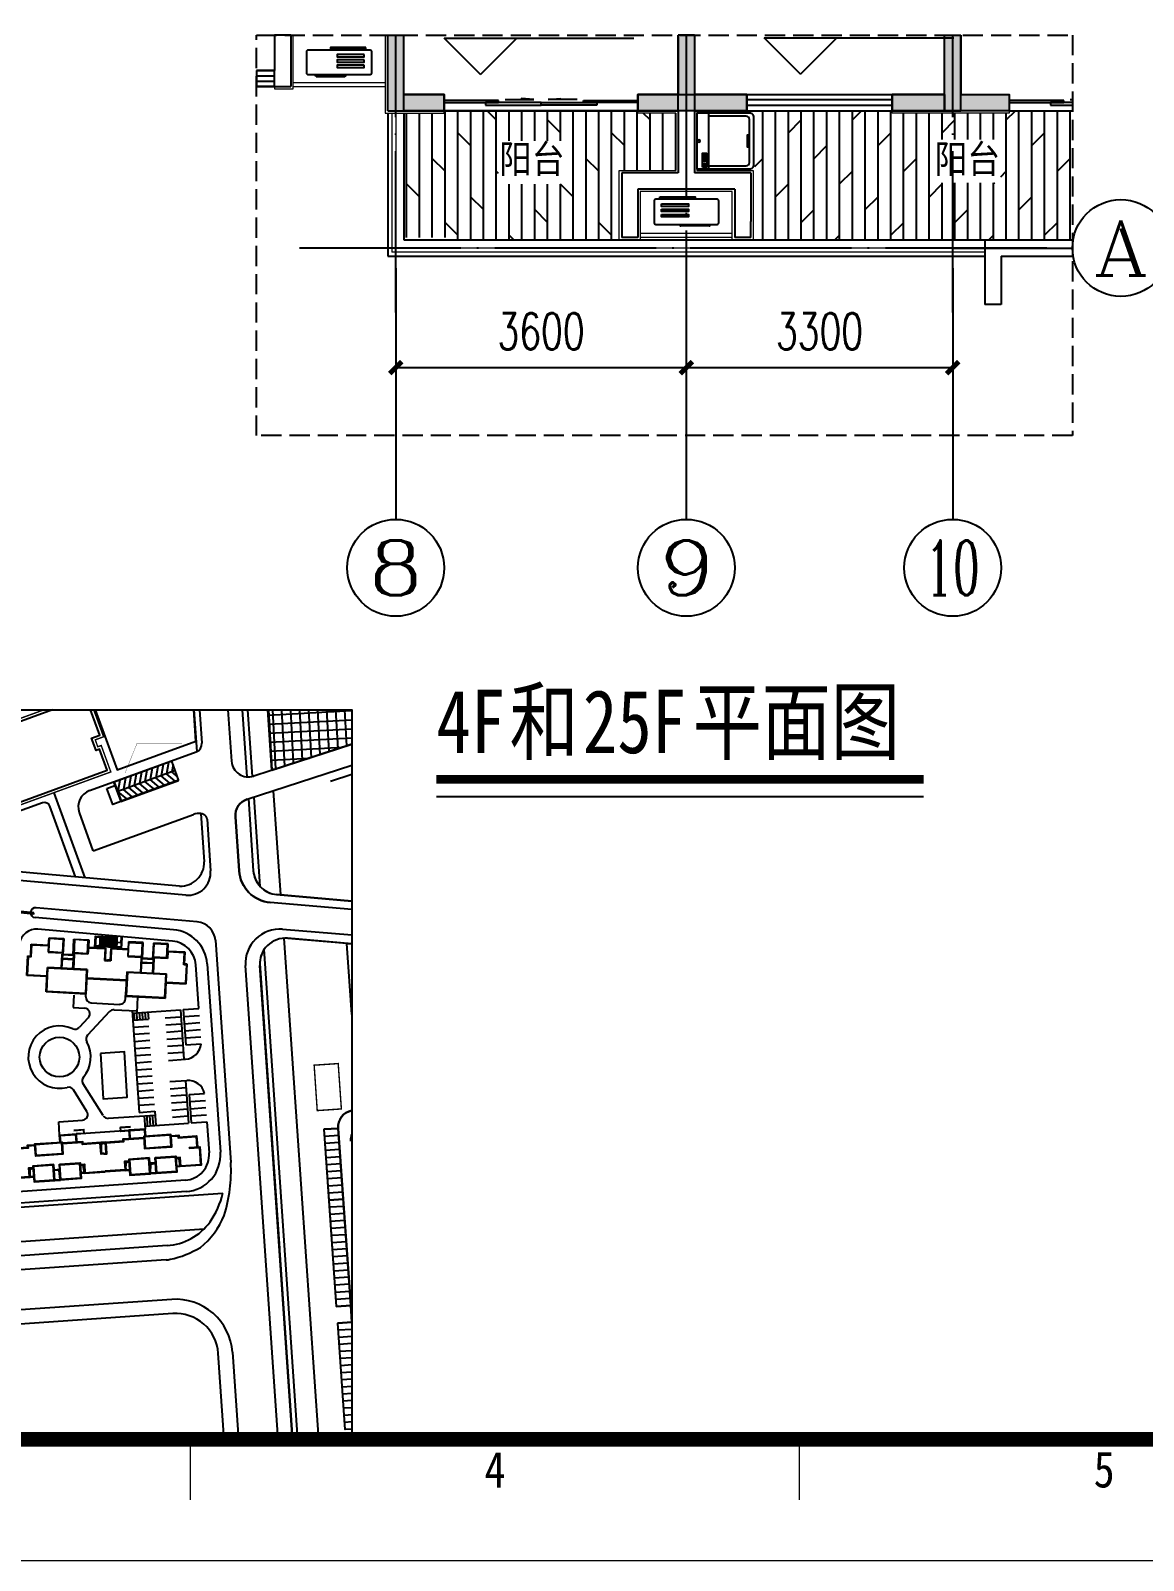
# Model space of a CAD drawing. Extents: x 802298 to 1915382, y -2285475 to -1340051.
# Drawn here: x 1348010 to 1361797, y -2285475 to -2266532 of the extents above; entities that cross this region are included whole.
import ezdxf
from ezdxf.enums import TextEntityAlignment as Align

# ---------------------------------------------------------------- set-up
doc = ezdxf.new("R2010")
doc.units = 0
doc.header["$LTSCALE"] = 1000
doc.header["$MEASUREMENT"] = 0
for name, pattern in [('DASH', [0.35, 0.25, -0.1]), ('DASHDOT2', [0.5, 0.25, -0.125, 0, -0.125]), ('DOTE', [2.42, 2, -0.2, 0.02, -0.2])]:
    doc.linetypes.add(name, pattern=pattern)
doc.layers.get('0').update_dxf_attribs({"linetype": 'CONTINUOUS'})
doc.layers.get('Defpoints').update_dxf_attribs({"linetype": 'CONTINUOUS'})
for name, color, linetype in [('8', 8, 'CONTINUOUS'), ('AXIS', 3, 'CONTINUOUS'), ('AXIS_TEXT', 7, 'CONTINUOUS'), ('DIM_SYMB', 3, 'CONTINUOUS'), ('DOTE', 1, 'CONTINUOUS'), ('LM-粗', 255, 'CONTINUOUS'), ('PUB_HATCH', 8, 'CONTINUOUS'), ('PUB_TEXT', 7, 'CONTINUOUS'), ('STAIR', 2, 'CONTINUOUS'), ('WALL', 9, 'CONTINUOUS'), ('WINDOW', 4, 'CONTINUOUS'), ('厨卫', 154, 'CONTINUOUS'), ('家具', 33, 'CONTINUOUS'), ('平面填充', 252, 'CONTINUOUS'), ('建筑', 7, 'CONTINUOUS'), ('看线', 5, 'CONTINUOUS')]:
    doc.layers.add(name, color=color, linetype=linetype)
for name, color, linetype, lineweight in [('保温', 150, 'CONTINUOUS', 9), ('图框', 7, 'CONTINUOUS', 5), ('栏杆百叶', 36, 'CONTINUOUS', 9)]:
    doc.layers.add(name, color=color, linetype=linetype, lineweight=lineweight)
doc.styles.add('_TCH_AXIS', font='COMPLEX', dxfattribs={"bigfont": 'GBCBIG'})
doc.styles.add('COMPLEX', font='COMPLEX')
doc.styles.add('DIM_FONT', font='SIMPLEX', dxfattribs={"width": 0.7, "bigfont": 'GBCBIG'})
doc.styles.add('TKZ1', font='SIMHEI.TTF', dxfattribs={"width": 0.7})
doc.styles.add('黑体', font='SIMHEI.TTF', dxfattribs={"width": 0.8})
doc.dimstyles.new('DIMN150', dxfattribs={"dimscale": 1.5, "dimtxt": 300, "dimasz": 100, "dimexe": 250, "dimexo": 300, "dimgap": 150, "dimtad": 1, "dimdec": 0, "dimzin": 0, "dimdsep": 46, "dimtxsty": 'DIM_FONT', "dimblk": 'ARCHTICK', "dimcen": 0.09, "dimclrt": 7, "dimazin": 2, "dimtfac": 1, "dimtdec": 0, "dimtix": 1, "dimtmove": 2, "dimatfit": 3, "dimfxl": 0, "dimtolj": 1, "dimtzin": 0, "dimarcsym": 0})

# ---------------------------------------------------------------- blocks, each defined once
blk = doc.blocks.new('A$C4EB5717C')
at = {"layer": '家具', "color": 8}
for p, q in [((520, 110), (520, 120)), ((883, 100), (530, 100)), ((893, 120), (893, 110))]:
    blk.add_line(p, q, dxfattribs=at)
at = {"layer": '家具'}
blk.add_lwpolyline([(220, 120), (980, 120, 0.414214), (1000, 140), (1000, 410, 0.414214), (980, 430), (220, 430, 0.414214), (200, 410), (200, 140, 0.414214)], format="xyb", close=True, dxfattribs=at)
at = {"layer": '家具', "color": 8}
for points in [[(269, 459), (709, 459), (709, 444), (269, 444)], [(290, 372), (626, 372), (626, 343), (290, 343)], [(290, 306), (626, 306), (626, 277), (290, 277)], [(290, 240), (626, 240), (626, 211), (290, 211)]]:
    blk.add_lwpolyline(points, close=True, dxfattribs=at)
for centre, start, end in [((530, 110), 180, 270), ((883, 110), 270, 0)]:
    blk.add_arc(centre, 10, start, end, dxfattribs=at)
blk = doc.blocks.new('图框')
at = {"layer": '图框'}
for p, q in [((-99613, 749), (-99613, 1498)), ((-92065, 749), (-92065, 1498)), ((-126000, 0), (0, 0))]:
    blk.add_line(p, q, dxfattribs=at)
at = {"layer": '图框', "const_width": 180}
blk.add_lwpolyline([(-1498, 87496), (-122254, 87496), (-122254, 1498), (-1498, 1498)], close=True, dxfattribs=at)
at = {"layer": '图框', "style": 'TKZ1', "width": 0.85}
for s, p in [('4', (-95839, 1124)), ('5', (-88292, 1124))]:
    blk.add_text(s, height=449, dxfattribs=at).set_placement(p, align=Align.MIDDLE)
blk = doc.blocks.new('dsvbbrt')
at = {"layer": 'WALL'}
for points in [[(177602, 365922), (177429, 368416), (183216, 368815), (183415, 365922)], [(177801, 365936), (177643, 368230), (183030, 368602), (183216, 365909)], [(207730, 368002), (207558, 370496), (201771, 370096), (201971, 367203)], [(207530, 367988), (207372, 370283), (201985, 369911), (202171, 367217)]]:
    blk.add_lwpolyline(points, dxfattribs=at)
at = {"layer": '建筑'}
for p, q in [((191973, 365811), (193510, 365918)), ((193510, 365918), (191973, 365811)), ((191987, 365612), (193523, 365718)), ((193523, 365718), (191987, 365612)), ((186161, 355186), (184864, 355096)), ((200727, 356191), (202024, 356281)), ((200741, 355992), (202037, 356082)), ((219851, 357512), (218614, 357426)), ((219865, 357312), (218628, 357227)), ((167037, 353866), (168274, 353951)), ((167051, 353666), (168288, 353752)), ((186174, 354986), (184878, 354897))]:
    blk.add_line(p, q, dxfattribs=at)
for points in [[(168750, 364910), (168723, 365309), (178300, 365970), (178596, 361680), (178596, 361680), (178596, 361680), (169019, 361019)], [(216636, 368216), (216609, 368615), (207031, 367954), (207328, 363664), (207328, 363664), (207328, 363664), (216905, 364325)], [(216437, 368202), (216423, 368402), (207245, 367768), (207513, 363877), (216692, 364511)], [(168950, 364924), (168936, 365123), (178114, 365757), (178383, 361866), (169205, 361232)]]:
    blk.add_lwpolyline(points, close=True, dxfattribs=at)
for points in [[(193010, 361974), (192212, 361919), (191943, 365809), (185658, 365375), (185610, 366074), (178327, 365571)], [(193010, 361974), (193808, 362029), (193540, 365920), (199825, 366353), (199776, 367052), (207059, 367555)], [(193024, 361774), (194021, 361843), (193753, 365734), (200038, 366168), (199990, 366866), (207073, 367355)], [(216636, 368216), (219330, 368402), (219378, 367703), (225663, 368137), (225932, 364247)], [(216650, 368016), (219144, 368188), (219192, 367490), (225477, 367924), (225732, 364233)], [(168750, 364910), (166057, 364724), (166105, 364026), (159820, 363592), (160088, 359701)], [(168764, 364710), (166270, 364538), (166318, 363840), (160033, 363406), (160288, 359715)], [(193024, 361774), (192026, 361705), (191758, 365596), (185473, 365162), (185424, 365861), (178341, 365372)], [(192212, 361919), (192210, 365316), (193523, 365718)], [(211053, 360513), (218336, 361016), (218336, 361016), (218722, 355429), (211439, 354926), (211053, 360513), (211053, 360513)], [(218150, 360802), (218150, 360802), (218509, 355615), (211625, 355140), (211267, 360327), (218150, 360802)], [(223052, 363847), (226644, 364095), (227064, 358010), (220081, 357528), (219874, 360521), (218377, 360417)], [(223039, 364047), (226830, 364309), (227277, 357824), (219895, 357314), (219688, 360307), (218391, 360218)], [(223039, 364047), (223052, 363847)], [(162982, 359901), (159191, 359639), (159638, 353154), (167021, 353664), (166814, 356657), (168111, 356746)], [(162982, 359901), (162995, 359701), (159404, 359453), (159824, 353368), (166807, 353850), (166601, 356843), (168097, 356946)], [(162982, 359901), (162995, 359701)], [(167037, 353866), (167082, 356480), (168083, 356714)], [(175339, 358047), (168056, 357545), (168056, 357545), (168442, 351958), (175724, 352461), (175339, 358047), (175339, 358047)], [(168269, 357359), (168269, 357359), (168627, 352171), (175511, 352646), (175153, 357834), (168269, 357359)], [(175462, 356252), (177458, 356389)], [(175476, 356052), (177471, 356190)], [(177676, 352796), (177227, 355910), (175508, 356024)], [(177334, 358185), (184616, 358688), (184616, 358688), (185002, 353101), (177719, 352598), (177334, 358185), (177334, 358185)], [(184431, 358475), (184431, 358475), (184789, 353287), (177905, 352812), (177547, 357999), (184431, 358475)], [(184658, 358089), (186154, 358193), (186361, 355200), (193444, 355689)], [(184672, 357890), (185968, 357979), (186175, 354986), (193458, 355489)], [(186131, 355184), (185728, 357767), (184704, 357862)], [(201817, 359274), (200320, 359171), (200527, 356178), (193444, 355689)], [(201831, 359074), (200534, 358985), (200740, 355992), (193458, 355489)], [(200757, 356194), (200801, 358808), (201803, 359042)], [(209058, 360375), (201776, 359872), (201776, 359872), (202161, 354286), (209444, 354789), (209058, 360375), (209058, 360375)], [(201989, 359687), (201989, 359687), (202347, 354499), (209231, 354974), (208872, 360162), (201989, 359687)], [(211177, 358717), (209182, 358580)], [(211191, 358518), (209196, 358380)], [(209460, 354990), (209477, 358136), (211163, 358486)], [(219851, 357512), (219447, 360095), (218423, 360190)], [(175740, 352662), (177676, 352796)], [(175754, 352463), (177690, 352596)], [(211395, 355124), (209460, 354990)], [(211409, 354924), (209474, 354791)]]:
    blk.add_lwpolyline(points, dxfattribs=at)
blk = doc.blocks.new('sdftr')
blk.add_line((293621, 750418), (293578, 749602))
at = {"layer": 'STAIR', "color": 8}
for p, q in [((300975, 747429), (301174, 751224)), ((309994, 747557), (301006, 748028)), ((302504, 747950), (302583, 749448)), ((302528, 748399), (308519, 748085)), ((302559, 748998), (308551, 748684)), ((302583, 749448), (302672, 751145)), ((302617, 750097), (308608, 749783)), ((302648, 750696), (308640, 750382)), ((302877, 748381), (302909, 748980)), ((302997, 750677), (302966, 750078)), ((303227, 748362), (303258, 748961)), ((303347, 750659), (303316, 750060)), ((303576, 748344), (303608, 748943)), ((303697, 750641), (303665, 750042)), ((303926, 748326), (303957, 748925)), ((304046, 750623), (304015, 750023)), ((304275, 748307), (304307, 748907)), ((304396, 750604), (304364, 750005)), ((304625, 748289), (304656, 748888)), ((304745, 750586), (304714, 749987)), ((304974, 748271), (305006, 748870)), ((305095, 750568), (305063, 749968)), ((305324, 748252), (305355, 748852)), ((305444, 750549), (305413, 749950)), ((305673, 748234), (305705, 748833)), ((305794, 750531), (305762, 749932)), ((306023, 748216), (306054, 748815)), ((306143, 750513), (306112, 749913)), ((306372, 748197), (306404, 748797)), ((306493, 750494), (306461, 749895)), ((306722, 748179), (306753, 748778)), ((306842, 750476), (306811, 749877)), ((307071, 748161), (307103, 748760)), ((307192, 750458), (307160, 749858)), ((307421, 748142), (307452, 748742)), ((307541, 750439), (307510, 749840)), ((307770, 748124), (307802, 748723)), ((307891, 750421), (307859, 749822)), ((308120, 748106), (308151, 748705)), ((308240, 750403), (308209, 749804)), ((308496, 747636), (308574, 749133)), ((308585, 749333), (308663, 750831)), ((308663, 750831), (308674, 751031)), ((310083, 749255), (310172, 750952)), ((310162, 746947), (310371, 750942)), ((310172, 750952), (310371, 750942)), ((309983, 747357), (300996, 747828))]:
    blk.add_line(p, q, dxfattribs=at)
for points in [[(300775, 747439), (300984, 751434), (308674, 751031)], [(301174, 751224), (308663, 750831)], [(310072, 749055), (302583, 749448)], [(302593, 749647), (310083, 749255)], [(310072, 749055), (309962, 746958)]]:
    blk.add_lwpolyline(points, dxfattribs=at)
at = {"layer": '建筑'}
for p, q in [((278186, 744417), (278406, 748612)), ((278375, 744207), (278595, 748401)), ((278406, 748612), (284497, 748292)), ((278595, 748401), (284487, 748093)), ((284497, 748292), (284366, 745796)), ((284497, 748292), (284633, 750889)), ((284577, 745985), (284823, 750679)), ((284633, 750889), (289826, 750617)), ((284823, 750679), (289616, 750427)), ((289616, 750427), (289370, 745734)), ((289826, 750617), (289528, 744925)), ((293123, 744736), (293421, 750428)), ((293611, 750218), (293333, 744925)), ((293421, 750428), (298614, 750156)), ((298404, 749967), (293611, 750218)), ((298158, 745273), (298404, 749967)), ((298614, 750156), (298478, 747560)), ((312595, 749423), (312459, 746827)), ((312538, 744520), (312784, 749213)), ((317788, 749151), (312595, 749423)), ((312784, 749213), (317578, 748962)), ((317300, 743669), (317578, 748962)), ((317490, 743459), (317788, 749151)), ((321383, 748963), (321085, 743271)), ((321572, 748753), (321326, 744059)), ((326576, 748691), (321383, 748963)), ((326366, 748501), (321572, 748753)), ((326120, 743808), (326366, 748501)), ((326440, 746094), (326576, 748691)), ((276826, 737579), (277187, 744470)), ((277036, 737768), (277376, 744260)), ((277187, 744470), (278186, 744417)), ((277376, 744260), (278375, 744207)), ((284366, 745796), (289360, 745534)), ((284577, 745985), (284577, 745985)), ((284577, 745985), (289370, 745734)), ((289139, 745145), (288877, 740152)), ((289328, 744935), (289077, 740142)), ((289139, 745145), (289339, 745135)), ((289250, 743437), (293244, 743228)), ((289260, 743637), (293255, 743427)), ((289328, 744935), (293323, 744726)), ((289360, 745534), (289339, 745135)), ((289538, 745124), (293133, 744936)), ((293072, 739932), (293323, 744726)), ((293533, 744915), (293271, 739922)), ((293333, 744925), (293533, 744915)), ((298347, 745063), (293354, 745325)), ((298158, 745273), (293365, 745525)), ((298478, 747560), (298347, 745063)), ((298468, 747360), (304360, 747051)), ((298478, 747560), (304570, 747240)), ((304360, 747051), (304140, 742857)), ((304140, 742857), (305238, 742799)), ((304570, 747240), (304350, 743046)), ((304350, 743046), (305249, 742999)), ((306337, 742742), (305238, 742799)), ((306147, 742952), (305249, 742999)), ((306367, 747146), (306147, 742952)), ((306557, 746936), (306337, 742742)), ((312459, 746827), (306367, 747146)), ((312448, 746627), (306557, 746936)), ((312459, 746827), (312328, 744330)), ((312328, 744330), (317321, 744069)), ((312538, 744520), (317332, 744268)), ((317101, 743680), (316839, 738687)), ((317039, 738676), (317290, 743470)), ((317300, 743669), (317101, 743680)), ((321284, 743260), (317290, 743470)), ((321095, 743470), (317500, 743659)), ((321284, 743260), (321033, 738467)), ((321495, 743450), (321233, 738456)), ((321316, 743859), (321295, 743460)), ((321495, 743450), (321295, 743460)), ((326309, 743598), (321316, 743859)), ((326120, 743808), (321326, 744059)), ((326120, 743808), (326120, 743808)), ((326440, 746094), (326309, 743598)), ((332321, 745586), (326429, 745895)), ((332531, 745775), (326440, 746094)), ((332101, 741392), (332321, 745586)), ((332312, 741581), (332531, 745775)), ((283916, 737208), (276826, 737579)), ((283927, 737407), (277036, 737768)), ((283634, 731815), (284084, 740403)), ((283844, 732004), (284273, 740193)), ((298065, 739671), (284084, 740403)), ((297854, 739481), (284273, 740193)), ((297854, 739481), (297425, 731293)), ((298065, 739671), (297615, 731082)), ((312045, 738938), (311595, 730350)), ((312235, 738728), (311806, 730539)), ((312045, 738938), (326026, 738205)), ((312235, 738728), (325816, 738016)), ((321206, 741762), (317211, 741972)), ((321216, 741962), (317222, 742171)), ((325387, 729827), (325816, 738016)), ((325576, 729617), (326026, 738205)), ((333100, 741339), (332101, 741392)), ((333310, 741528), (332312, 741581)), ((332760, 734848), (333100, 741339)), ((332949, 734638), (333310, 741528)), ((297425, 731293), (283844, 732004)), ((311878, 735742), (297897, 736475)), ((311888, 735942), (297908, 736675)), ((325859, 735010), (332949, 734638)), ((325869, 735209), (332760, 734848)), ((297615, 731082), (283634, 731815)), ((311595, 730350), (325576, 729617)), ((311806, 730539), (325387, 729827))]:
    blk.add_line(p, q, dxfattribs=at)
blk = doc.blocks.new('dsfrevfe')
at = {"layer": 'PUB_HATCH'}
h = blk.add_hatch(dxfattribs=at)
h.set_pattern_fill('ANSI37', color=256, scale=70.4, angle=48, style=0)
h.set_pattern_definition([(93, (-17523863.62, -17472603.84), (-111.6068368, -5.84906647), []), (183, (-17523863.62, -17472603.84), (5.84906647, -111.6068368), [])])
h.paths.add_polyline_path([(-23400, 388770), (-24441, 388770), (-24388, 388020), (-23400, 388341)])
for p, q in [((-25356, 388770), (-25320, 388251)), ((-25286, 388770), (-25257, 388356)), ((-24933, 388770), (-24889, 388133)), ((-24756, 388770), (-24699, 387937)), ((-24689, 388770), (-24631, 387942)), ((-24388, 388020), (-24441, 388770)), ((-23400, 388341), (-24613, 387947)), ((-26350, 387876), (-25632, 388138)), ((-25632, 388138), (-25326, 388249)), ((-25629, 388131), (-25632, 388138)), ((-25629, 388131), (-26341, 387872)), ((-26138, 387946), (-26162, 387806)), ((-26071, 387971), (-26095, 387831)), ((-26004, 387995), (-26029, 387855)), ((-25937, 388019), (-25962, 387879)), ((-25870, 388044), (-25895, 387904)), ((-25803, 388068), (-25828, 387928)), ((-25737, 388092), (-25761, 387952)), ((-25652, 387861), (-25761, 387952)), ((-25670, 388117), (-25694, 387977)), ((-25585, 387885), (-25694, 387977)), ((-25545, 387900), (-25629, 388131)), ((-25613, 388085), (-25628, 388001)), ((-25569, 387951), (-25628, 388001)), ((-24696, 387661), (-23400, 388082)), ((-23662, 387885), (-23400, 387971)), ((-26648, 387768), (-26350, 387876)), ((-26341, 387872), (-26257, 387641)), ((-26271, 387898), (-26296, 387758)), ((-26187, 387666), (-26296, 387758)), ((-26261, 387632), (-25546, 387892)), ((-26257, 387641), (-25545, 387900)), ((-26204, 387922), (-26229, 387782)), ((-26120, 387690), (-26229, 387782)), ((-26053, 387715), (-26162, 387806)), ((-25986, 387739), (-26095, 387831)), ((-25920, 387763), (-26029, 387855)), ((-25853, 387788), (-25962, 387879)), ((-25786, 387812), (-25895, 387904)), ((-25719, 387836), (-25828, 387928)), ((-25543, 387893), (-25545, 387900)), ((-24279, 386477), (-24370, 387766)), ((-27229, 387616), (-27617, 387475)), ((-26821, 386699), (-27139, 387574)), ((-26704, 386689), (-27088, 387742)), ((-24680, 387666), (-24619, 386775)), ((-24612, 387688), (-24536, 386582)), ((-26601, 387021), (-26774, 387497)), ((-26601, 387021), (-25360, 387473)), ((-25267, 387484), (-25226, 386886)), ((-25267, 387484), (-25226, 386886)), ((-25192, 387413), (-25148, 386773)), ((-24841, 387445), (-24795, 386774)), ((-25532, 386586), (-27976, 386800)), ((-25453, 386473), (-27707, 386670)), ((-23400, 386400), (-24330, 386481)), ((-25313, 386143), (-27310, 386318)), ((-23400, 386294), (-24410, 386382)), ((-25608, 386045), (-27321, 386195)), ((-23400, 385976), (-24256, 386050)), ((-26303, 385951), (-26303, 385965)), ((-26250, 385948), (-26249, 385960)), ((-25089, 385914), (-24898, 383162)), ((-24241, 385940), (-23812, 379734)), ((-23400, 385870), (-24194, 385939)), ((-23400, 385870), (-24194, 385939)), ((-24066, 379734), (-24483, 385803)), ((-25191, 385622), (-25026, 383292)), ((-24309, 379734), (-24714, 385601)), ((-24133, 379734), (-24538, 385602)), ((-24133, 379734), (-24538, 385602)), ((-24538, 385602), (-24296, 382098)), ((-26694, 385214), (-26690, 385302)), ((-26841, 385236), (-26849, 385081)), ((-26628, 385140), (-26276, 385121)), ((-26202, 385188), (-26198, 385276)), ((-26053, 385215), (-26063, 385017)), ((-26849, 385081), (-26711, 385074)), ((-26663, 384955), (-26775, 384835)), ((-26399, 385032), (-26672, 384739)), ((-26344, 385054), (-26062, 385040)), ((-26121, 385043), (-26032, 383784)), ((-26119, 385013), (-25522, 385055)), ((-26113, 384925), (-25919, 384939)), ((-26101, 385014), (-26095, 384926)), ((-26066, 385017), (-26060, 384929)), ((-26031, 385019), (-26025, 384931)), ((-25996, 385022), (-25990, 384934)), ((-25961, 385024), (-25955, 384936)), ((-25926, 385027), (-25919, 384939)), ((-25709, 384954), (-25516, 384967)), ((-25522, 385055), (-25478, 384441)), ((-25487, 385058), (-25294, 385071)), ((-25487, 385058), (-25456, 384619)), ((-25480, 384970), (-25287, 384984)), ((-23405, 385071), (-23400, 385070)), ((-26106, 384837), (-25913, 384851)), ((-26100, 384750), (-25907, 384763)), ((-25703, 384866), (-25509, 384880)), ((-25696, 384778), (-25503, 384792)), ((-25474, 384882), (-25281, 384896)), ((-25468, 384794), (-25275, 384808)), ((-26094, 384662), (-25901, 384676)), ((-26088, 384574), (-25895, 384588)), ((-25690, 384690), (-25497, 384704)), ((-25684, 384603), (-25491, 384616)), ((-25462, 384707), (-25269, 384720)), ((-25456, 384619), (-25263, 384633)), ((-26081, 384486), (-25888, 384500)), ((-26075, 384399), (-25882, 384412)), ((-25678, 384515), (-25485, 384529)), ((-25671, 384427), (-25461, 384442)), ((-25443, 384444), (-25443, 384443)), ((-26069, 384311), (-25876, 384324)), ((-26063, 384223), (-25870, 384237)), ((-25653, 384164), (-25442, 384179)), ((-25460, 384177), (-25422, 383651)), ((-26680, 383796), (-26848, 384062)), ((-26480, 383743), (-26728, 384137)), ((-26057, 384135), (-25863, 384149)), ((-26050, 384047), (-25857, 384061)), ((-26044, 383960), (-25851, 383973)), ((-25647, 384076), (-25453, 384090)), ((-25640, 383988), (-25447, 384002)), ((-25412, 384004), (-25222, 384018)), ((-25412, 384004), (-25387, 383653)), ((-26038, 383872), (-25845, 383886)), ((-26032, 383784), (-25839, 383798)), ((-25839, 383798), (-25826, 383622)), ((-25634, 383900), (-25441, 383914)), ((-25628, 383813), (-25435, 383826)), ((-25406, 383917), (-25213, 383930)), ((-25400, 383829), (-25207, 383843)), ((-27030, 383668), (-26734, 383688)), ((-27018, 383503), (-27030, 383668)), ((-26415, 383710), (-25835, 383750)), ((-25969, 383741), (-25958, 383576)), ((-25960, 383613), (-25422, 383651)), ((-25940, 383743), (-25932, 383615)), ((-25905, 383745), (-25896, 383617)), ((-25870, 383748), (-25861, 383620)), ((-25622, 383725), (-25429, 383739)), ((-25393, 383741), (-25200, 383755)), ((-25387, 383653), (-25194, 383667)), ((-25194, 383667), (-25167, 383282)), ((-26161, 383558), (-26814, 383513)), ((-23567, 383586), (-23743, 383574)), ((-23681, 382696), (-23743, 383574)), ((-23561, 383498), (-23737, 383486)), ((-23555, 383410), (-23730, 383398)), ((-23400, 381225), (-23567, 383586)), ((-23567, 383586), (-23505, 382708)), ((-23549, 383323), (-23724, 383310)), ((-23542, 383235), (-23718, 383222)), ((-23536, 383147), (-23712, 383135)), ((-23530, 383059), (-23705, 383047)), ((-25461, 382943), (-27657, 382792)), ((-23524, 382972), (-23699, 382959)), ((-23517, 382884), (-23693, 382871)), ((-25451, 382803), (-32979, 382283)), ((-23511, 382796), (-23687, 382784)), ((-23505, 382708), (-23681, 382696)), ((-23681, 382696), (-23505, 382708)), ((-23587, 381379), (-23681, 382696)), ((-23505, 382708), (-23411, 381392)), ((-23499, 382620), (-23674, 382608)), ((-23493, 382533), (-23668, 382520)), ((-23486, 382445), (-23662, 382432)), ((-23480, 382357), (-23656, 382345)), ((-23474, 382269), (-23649, 382257)), ((-25686, 382134), (-32990, 381629)), ((-23468, 382182), (-23643, 382169)), ((-23461, 382094), (-23637, 382081)), ((-25698, 381957), (-33185, 381440)), ((-23455, 382006), (-23631, 381994)), ((-23449, 381918), (-23624, 381906)), ((-23443, 381830), (-23618, 381818)), ((-23436, 381743), (-23612, 381730)), ((-23430, 381655), (-23606, 381642)), ((-23424, 381567), (-23599, 381555)), ((-25628, 381467), (-34061, 380885)), ((-23418, 381479), (-23593, 381467)), ((-23587, 381379), (-23411, 381392)), ((-25616, 381292), (-34049, 380710)), ((-23397, 381185), (-23572, 381173)), ((-23479, 379856), (-23572, 381173)), ((-23400, 381097), (-23566, 381085)), ((-23400, 381008), (-23560, 380997)), ((-24979, 379734), (-25053, 380801)), ((-24877, 380813), (-24803, 379734)), ((-23400, 380920), (-23554, 380909)), ((-23400, 380832), (-23547, 380822)), ((-23400, 380744), (-23541, 380734)), ((-23400, 380656), (-23535, 380646)), ((-23400, 380567), (-23529, 380558)), ((-23400, 380479), (-23522, 380470)), ((-23400, 380391), (-23516, 380383)), ((-23400, 380303), (-23510, 380295)), ((-23400, 380214), (-23504, 380207)), ((-23400, 380126), (-23498, 380119)), ((-23400, 380038), (-23491, 380032)), ((-23400, 379950), (-23485, 379944)), ((-23400, 379862), (-23479, 379856))]:
    blk.add_line(p, q, dxfattribs=at)
at = {"layer": 'PUB_HATCH', "linetype": 'DASHDOT2', "ltscale": 20}
for p, q in [((-23400, 385000), (-23460, 385876)), ((-23400, 385000), (-23460, 385875)), ((-23400, 385000), (-23460, 385875)), ((-23400, 385000), (-23460, 385875)), ((-23400, 385000), (-23460, 385875)), ((-23400, 385000), (-23460, 385875)), ((-23400, 384998), (-23424, 385349)), ((-23400, 384998), (-23424, 385349)), ((-23400, 384996), (-23424, 385349)), ((-23400, 384998), (-23424, 385349)), ((-23400, 384998), (-23424, 385349)), ((-23400, 384996), (-23424, 385349)), ((-23400, 384998), (-23424, 385349)), ((-23400, 384998), (-23424, 385349))]:
    blk.add_line(p, q, dxfattribs=at)
at = {"layer": 'PUB_HATCH', "color": 0}
for p, q in [((-26273, 383598), (-26140, 383607)), ((-26273, 383596), (-26140, 383606)), ((-26273, 383596), (-26273, 383598)), ((-26263, 383601), (-26140, 383609)), ((-26263, 383599), (-26263, 383601)), ((-26260, 383555), (-26263, 383597)), ((-26719, 383569), (-26842, 383561)), ((-26709, 383568), (-26842, 383559)), ((-26709, 383566), (-26842, 383557)), ((-26706, 383524), (-26814, 383517)), ((-26705, 383522), (-26814, 383515)), ((-26716, 383520), (-26814, 383513)), ((-26719, 383567), (-26719, 383569)), ((-26716, 383523), (-26719, 383566)), ((-26716, 383520), (-26716, 383522)), ((-26709, 383566), (-26709, 383568)), ((-26705, 383522), (-26706, 383524)), ((-26270, 383554), (-26161, 383562)), ((-26270, 383552), (-26161, 383560)), ((-26270, 383552), (-26270, 383554)), ((-26259, 383551), (-26260, 383553)), ((-26259, 383551), (-26161, 383558))]:
    blk.add_line(p, q, dxfattribs=at)
at = {"layer": 'PUB_HATCH'}
for points in [[(-48040, 388770), (-23400, 388770), (-23400, 379734), (-48040, 379734)], [(-26433, 387794), (-26333, 387830), (-26261, 387632), (-26360, 387596)], [(-26514, 384513), (-26479, 383951), (-26181, 383970), (-26215, 384532)]]:
    blk.add_lwpolyline(points, close=True, dxfattribs=at)
for points, const_width in [([(-31283, 388770), (-31328, 388257), (-31222, 388248), (-31229, 388177), (-31264, 388181), (-31297, 387798), (-28239, 387531), (-28232, 387611), (-27883, 387581), (-27842, 387468), (-26384, 387999), (-26503, 388326), (-26546, 388311), (-26577, 388397), (-26474, 388434), (-26597, 388770)], 17.6), ([(-27209, 388770), (-27902, 388517), (-27979, 388487), (-28151, 388502), (-28146, 388561), (-30526, 388770)], 17.6), ([(-26207, 387988), (-26060, 388352), (-25444, 388353)], 3.52)]:
    blk.add_lwpolyline(points, dxfattribs=dict(at, const_width=const_width))
for points in [[(-31247, 388770), (-31289, 388289), (-31184, 388280), (-31197, 388139), (-31232, 388142), (-31259, 387830), (-28271, 387569), (-28264, 387650), (-27858, 387614), (-27821, 387513), (-26429, 388020), (-26524, 388281), (-26567, 388265), (-26622, 388418), (-26520, 388455), (-26634, 388770)], [(-27106, 388770), (-27890, 388484), (-27974, 388451), (-28189, 388470), (-28184, 388529), (-30930, 388770)], [(-26578, 388770), (-26304, 388027), (-25329, 388379), (-25356, 388770)], [(-24432, 388770), (-24388, 388020), (-23400, 388341)], [(-25587, 388016), (-26299, 387756)], [(-26350, 387876), (-26261, 387632)], [(-27339, 386255), (-27545, 386273), (-27546, 386262), (-27340, 386244), (-27339, 386255)], [(-23400, 384999), (-23460, 385875), (-24241, 385940), (-23812, 379734)], [(-26066, 385017), (-26066, 385017)], [(-23400, 385070), (-23405, 385071), (-23400, 384998)], [(-24998, 382781), (-32975, 382230)], [(-32999, 381805), (-25228, 382342)]]:
    blk.add_lwpolyline(points, dxfattribs=at)
for points in [[(-23400, 386294), (-24410, 386382, -0.369171), (-24795, 386774), (-24841, 387445, -0.34408), (-24696, 387661), (-24680, 387666), (-24619, 386775, 0.178691), (-24529, 386575, 0.178691), (-24330, 386481), (-23400, 386400)], [(-25294, 385071), (-25332, 385612, 0.368665), (-25620, 385905), (-27288, 386051, 0.398959), (-27516, 385870), (-27530, 385765)], [(-24066, 379734), (-24483, 385803, 0.150544), (-24538, 385625), (-24132, 379734)], [(-23400, 379862), (-23479, 379856), (-23572, 381173), (-23397, 381185), (-23411, 381392), (-23411, 381392), (-23411, 381392), (-23411, 381392), (-23411, 381392), (-23587, 381379), (-23587, 381379), (-23587, 381379), (-23587, 381379), (-23587, 381379), (-23743, 383574), (-23567, 383586, -0.374145), (-23400, 383808)]]:
    blk.add_lwpolyline(points, format="xyb", dxfattribs=at)
at = {"layer": 'PUB_HATCH', "linetype": 'DASHDOT2', "ltscale": 20}
blk.add_lwpolyline([(-23400, 385000), (-23460, 385875), (-23400, 385870)], dxfattribs=at)
blk.add_lwpolyline([(-23400, 385000), (-23460, 385875), (-23400, 385870)], dxfattribs=at)
at = {"layer": 'PUB_HATCH', "color": 0, "const_width": 17.6}
blk.add_lwpolyline([(-23827, 383806), (-23528, 383826), (-23567, 384388), (-23865, 384368)], close=True, dxfattribs=at)
at = {"layer": 'PUB_HATCH'}
blk.add_circle((-27020, 384468), 246, dxfattribs=at)
for centre, radius, start, end in [((-25362, 388348), 106, 290, 3.9493), ((-24678, 388148), 211, 183.9493, 288), ((-26576, 387570), 211, 110, 200), ((-27205, 387550), 70.4, 20, 110), ((-24631, 387460), 211, 108, 183.9493), ((-25288, 387274), 211, 84.3553, 110), ((-25335, 387231), 262, 67.7732, 75.1181), ((-25262, 387408), 70.4, 3.9493, 67.7732), ((-25519, 386879), 293, 267.5741, 1.3752), ((-25429, 386754), 282, 265, 3.9493), ((-24374, 386803), 422, 183.9493, 265), ((-24303, 386797), 317, 183.9493, 265), ((-27316, 386256), 61.6, 85, 265), ((-25334, 385898), 246, 3.9493, 85), ((-24293, 385630), 422, 85, 183.9493), ((-25648, 385589), 458, 4.0514, 85), ((-24222, 385623), 317, 85, 183.9493), ((-24222, 385623), 317, 85, 183.9493), ((-26624, 385210), 70.4, 177, 266.9999), ((-26273, 385192), 70.4, 266.9999, 357), ((-26714, 385003), 70.4, 317.0669, 86.9999), ((-26348, 384984), 70.4, 86.9999, 137.0669), ((-27020, 384468), 387, 64.9871, 284.2988), ((-26827, 384883), 70.4, 244.9871, 317.0669), ((-26620, 384691), 70.4, 137.0669, 209.1467), ((-27020, 384468), 387, 320.1392, 29.1467), ((-25476, 384653), 211, 274.0514, 354.4574), ((-26669, 384175), 70.4, 140.1392, 212.219), ((-25427, 383968), 211, 13.6455, 94.0514), ((-26907, 384025), 70.4, 32.219, 104.2988), ((-26739, 383758), 70.4, 273.9493, 32.219), ((-23357, 383601), 211, 101.7207, 184.0637), ((-26420, 383780), 70.4, 212.219, 273.9493), ((-23203, 383442), 211, 158.6415, 184.1309), ((-25483, 383259), 317, 273.9493, 4.0514), ((-25483, 383259), 458, 273.9493, 4.0514), ((-26682, 383055), 1787, 342.1807, 3.4172), ((-26068, 383053), 1107, 325.5544, 345.7951), ((-25859, 382849), 942, 308.4159, 338.8224), ((-25736, 382851), 719, 273.9207, 323.8517), ((-25910, 383176), 1240, 282.2147, 300.828), ((-25722, 382308), 352, 273.9493, 282.2147), ((-25580, 380765), 704, 3.9493, 93.9493), ((-25580, 380765), 528, 3.9493, 93.9493)]:
    blk.add_arc(centre, radius, start, end, dxfattribs=at)
at = {"layer": 'PUB_HATCH', "xscale": 0.03520000000753498, "yscale": 0.03519999997661216, "zscale": 0.03520000000004803}
for name, p in [('sdftr', (-37169, 359515)), ('dsvbbrt', (-33264, 370534))]:
    blk.add_blockref(name, p, dxfattribs=at)
blk = doc.blocks.new('_ArchTick')
at = {"color": 0, "linetype": 'ByBlock', "const_width": 0.4}
blk.add_lwpolyline([(-0.5, -0.5), (0.5, 0.5)], dxfattribs=at)
blk = doc.blocks.new('*D162')
at = {"layer": 'AXIS', "color": 0, "lineweight": -2}
for p, q in [((1352534, -2269999), (1352534, -2271080)), ((1356134, -2269999), (1356134, -2271080)), ((1352534, -2270705), (1356134, -2270705))]:
    blk.add_line(p, q, dxfattribs=at)
at = {"layer": 'Defpoints', "color": 0}
for p in [(1352534, -2269549), (1356134, -2269549), (1356134, -2270705)]:
    blk.add_point(p, dxfattribs=at)
at = {"layer": 'AXIS', "color": 0, "lineweight": -2, "xscale": 150, "yscale": 150, "zscale": 150, "rotation": 180}
blk.add_blockref('_ArchTick', (1352534, -2270705), dxfattribs=at)
at = {"layer": 'AXIS', "color": 0, "lineweight": -2, "xscale": 150, "yscale": 150, "zscale": 150}
blk.add_blockref('_ArchTick', (1356134, -2270705), dxfattribs=at)
at = {"layer": 'AXIS', "color": 7, "insert": (1354334, -2270255), "char_height": 450, "attachment_point": 5, "style": 'DIM_FONT'}
blk.add_mtext('\\A1;3600', dxfattribs=at)
blk = doc.blocks.new('*D163')
at = {"layer": 'AXIS', "color": 0, "lineweight": -2}
for p, q in [((1356134, -2269999), (1356134, -2271080)), ((1359434, -2269999), (1359434, -2271080)), ((1356134, -2270705), (1359434, -2270705))]:
    blk.add_line(p, q, dxfattribs=at)
at = {"layer": 'Defpoints', "color": 0}
for p in [(1356134, -2269549), (1359434, -2269549), (1359434, -2270705)]:
    blk.add_point(p, dxfattribs=at)
at = {"layer": 'AXIS', "color": 0, "lineweight": -2, "xscale": 150, "yscale": 150, "zscale": 150, "rotation": 180}
blk.add_blockref('_ArchTick', (1356134, -2270705), dxfattribs=at)
at = {"layer": 'AXIS', "color": 0, "lineweight": -2, "xscale": 150, "yscale": 150, "zscale": 150}
blk.add_blockref('_ArchTick', (1359434, -2270705), dxfattribs=at)
at = {"layer": 'AXIS', "color": 7, "insert": (1357784, -2270255), "char_height": 450, "attachment_point": 5, "style": 'DIM_FONT'}
blk.add_mtext('\\A1;3300', dxfattribs=at)
blk = doc.blocks.new('$plan$00001623')
blk.add_line((-341, -145), (342, -145))
blk.add_lwpolyline([(295, -706), (-295, -706, -0.414214), (-345, -656), (-345, 0), (345, 0), (345, -656, -0.414214)], format="xyb", close=True)
blk.add_lwpolyline([(307, -145), (307, -611, -0.414214), (267, -651), (-267, -651, -0.414214), (-307, -611), (-307, -145)], format="xyb")
for points in [[(323, -72), (152, -72), (152, -120), (323, -120)], [(163, -86), (177, -86), (177, -99), (163, -99)], [(189, -86), (202, -86), (202, -99), (189, -99)], [(213, -86), (227, -86), (227, -99), (213, -99)], [(239, -86), (253, -86), (253, -99), (239, -99)], [(281, -110), (309, -110), (309, -80), (281, -80)]]:
    blk.add_lwpolyline(points, close=True)
blk.add_lwpolyline([(-71, -651), (-71, -623), (0, -623), (71, -623), (71, -651)])
blk.add_circle((0, -25), 16)
blk = doc.blocks.new('$TCHSYS$WIN2D')
for p, q in [((-0.5, 0.5), (0.5, 0.5)), ((-0.5, 0.5), (-0.5, -0.5)), ((0.5, 0.5), (0.5, -0.5)), ((0.5, 0.167), (-0.5, 0.167)), ((0.5, -0.167), (-0.5, -0.167)), ((-0.5, -0.5), (0.5, -0.5))]:
    blk.add_line(p, q)
blk = doc.blocks.new('$DorLib2D$00000138')
at = {"color": 0, "linetype": 'Continuous'}
for p, q in [((-0.2875, 0), (-0.2875, 0.1538)), ((-0.2875, 0.1538), (0, 0.1538)), ((0, 0.1538), (0, 0)), ((0.2875, 0.1538), (0, 0.1538)), ((0.2875, 0), (0.2875, 0.1538)), ((-0.5, -0.1399), (-0.5, 0)), ((-0.5, 0), (-0.2187, 0)), ((0, 0), (-0.2875, 0)), ((-0.2187, 0), (-0.2187, -0.1399)), ((0, 0), (0.2875, 0)), ((0.2187, 0), (0.2187, -0.1399)), ((0.5, 0), (0.2187, 0)), ((0.5, 0), (0.5, -0.1946)), ((0.5, -0.1399), (0.5, 0)), ((-0.2187, -0.1399), (-0.5, -0.1399)), ((0.2187, -0.1399), (0.5, -0.1399)), ((-0.1857, -0.186), (-0.037, -0.186)), ((-0.037, -0.186), (-0.1019, -0.2583)), ((-0.1019, -0.2583), (-0.1019, -0.186)), ((0.1857, -0.186), (0.037, -0.186)), ((0.037, -0.186), (0.1019, -0.2583)), ((0.1019, -0.2583), (0.1019, -0.186))]:
    blk.add_line(p, q, dxfattribs=at)
blk = doc.blocks.new('_AXISO')
blk.add_circle((0, 0), 0.5)
at = {"layer": 'AXIS_TEXT', "style": 'COMPLEX', "width": 1.041667}
blk.add_attdef('A', text='', height=0.56, dxfattribs=at).set_placement((-0.25, -0.28), (0.25, -0.28), align=Align.FIT)

msp = doc.modelspace()

# ---------------------------------------------------------------- hatches: boundary and pattern name
at = {"layer": 'LM-粗', "ltscale": 0.5}
h = msp.add_hatch(color=8, dxfattribs=at)
h.paths.add_polyline_path([(1356884, -2267524.1), (1355534, -2267524.1), (1355534, -2267324.1), (1356884, -2267324.1)])
h.paths.add_polyline_path([(1353134, -2267524.1), (1352634, -2267524.1), (1352634, -2267324.1), (1353134, -2267324.1)])
msp.add_hatch(color=8, dxfattribs=at).paths.add_polyline_path([(1359334, -2267524.1), (1358684, -2267524.1), (1358684, -2267324.1), (1359334, -2267324.1)])
at = {"layer": '平面填充'}
h = msp.add_hatch(dxfattribs=at)
h.set_pattern_fill('DOLMIT', color=256, scale=200, angle=90, style=0)
h.set_pattern_definition([(90, (-454840.74, -819693.96), (-158.748412, 1e-14), []), (135, (-454840.74, -819693.96), (-317.49661, -317.49661), [224.50425, -449.008])])
h.paths.add_polyline_path([(1353807.9, -2267898.7), (1353807.9, -2268434.9), (1354646.6, -2268434.9), (1354646.6, -2267898.7)], flags=16)
h.paths.add_polyline_path([(1355304, -2268494.1), (1355304, -2268264.1), (1356004.1, -2268264.1), (1356004.1, -2267554.1), (1355534, -2267554.1), (1355534, -2267524.1), (1353134, -2267524.1), (1353134, -2267554.1), (1352664, -2267554.1), (1352664, -2269094.1), (1353164, -2269094.1), (1353164, -2269124.1), (1355304, -2269124.1), (1355304, -2268494.1)])
h = msp.add_hatch(dxfattribs=at)
h.set_pattern_fill('DOLMIT', color=256, scale=200, angle=90, style=0)
h.set_pattern_definition([(90, (3199196.81, -819693.96), (158.748412, 1e-14), []), (45, (3199196.8, -819693.96), (317.49661, -317.49661), [224.50425, -449.008])])
h.paths.add_polyline_path([(1359240.9, -2268415.5), (1359240.9, -2267878.7), (1360029.1, -2267878.7), (1360029.1, -2268415.5)], flags=16)
h.paths.add_polyline_path([(1356968.7, -2268301), (1356968.7, -2269124.1), (1360918, -2269124.1), (1360918, -2267524.1), (1360134, -2267524.1), (1360134, -2267554.1), (1358684, -2267554.1), (1358684, -2267524.1), (1356981.4, -2267524.1), (1356981.4, -2268301)])

# ---------------------------------------------------------------- linework, layer by layer
at = {"layer": '8', "linetype": 'DASH'}
msp.add_lwpolyline([(1350808.7, -2266586.9), (1360918, -2266586.9), (1360918, -2271547.1), (1350808.7, -2271547.1)], close=True, dxfattribs=at)
at = {"layer": 'AXIS'}
for p, q in [((1353585.8, -2267077), (1353135.8, -2266627)), ((1353135.8, -2266627), (1355483.3, -2266627)), ((1353585.8, -2267077), (1354035.8, -2266627)), ((1357548.9, -2267071.7), (1357098.9, -2266621.7)), ((1357098.9, -2266621.7), (1359446.4, -2266621.7)), ((1357548.9, -2267071.7), (1357998.9, -2266621.7)), ((1359434, -2269224.1), (1360918, -2269224.1)), ((1352534, -2269473.2), (1352534, -2272584)), ((1356134, -2269473.2), (1356134, -2272584)), ((1359434, -2269473.2), (1359434, -2272584))]:
    msp.add_line(p, q, dxfattribs=at)
at = {"layer": 'DIM_SYMB', "const_width": 105}
msp.add_lwpolyline([(1353037.8, -2275803.9), (1359073.7, -2275803.9)], dxfattribs=at)
at = {"layer": 'DIM_SYMB'}
msp.add_lwpolyline([(1353037.8, -2276013.9), (1359073.7, -2276013.9)], dxfattribs=at)
at = {"layer": 'DOTE', "linetype": 'DOTE'}
for p, q in [((1352534, -2270024.1), (1352534, -2266586.9)), ((1356134, -2266586.9), (1356134, -2270024.1)), ((1359434, -2270024.1), (1359434, -2266586.9)), ((1360600.2, -2269224.1), (1351273.6, -2269224.1))]:
    msp.add_line(p, q, dxfattribs=at)
at = {"layer": 'LM-粗', "extrusion": (0, 0, -1)}
msp.add_line((1351034, -2267224.1), (1351034, -2267024.1), dxfattribs=at)
at = {"layer": 'LM-粗', "color": 8, "ltscale": 0.5}
for points in [[(1356234, -2266586.9), (1356234, -2267524.1), (1356034, -2267524.1), (1356034, -2267524.1), (1356034, -2267524.1), (1356034, -2267524.1), (1356034, -2267524.1), (1356034, -2266586.9)], [(1359534, -2266586.9), (1359534, -2267324.1), (1360134, -2267324.1), (1360134, -2267524.1), (1359334, -2267524.1), (1359334, -2266586.9)]]:
    msp.add_lwpolyline(points, dxfattribs=at)
for points in [[(1353134, -2267524.1), (1352634, -2267524.1), (1352634, -2267324.1), (1353134, -2267324.1)], [(1356884, -2267524.1), (1355534, -2267524.1), (1355534, -2267324.1), (1356884, -2267324.1)], [(1359334, -2267524.1), (1358684, -2267524.1), (1358684, -2267324.1), (1359334, -2267324.1)]]:
    msp.add_lwpolyline(points, close=True, dxfattribs=at)
for points in [[(1352434, -2266586.9), (1352434, -2267524.1), (1352634, -2266586.9), (1352634, -2267524.1)], [(1356234, -2266586.9), (1356034, -2266586.9), (1356234, -2267524.1), (1356034, -2267524.1)], [(1356034, -2266586.9), (1356234, -2266586.9), (1356034, -2267524.1), (1356234, -2267524.1)], [(1359534, -2266586.9), (1359534, -2267524.1), (1359334, -2266586.9), (1359334, -2267524.1)], [(1359534, -2267324.1), (1360134, -2267324.1), (1359534, -2267524.1), (1360134, -2267524.1)]]:
    msp.add_solid(points, dxfattribs=at)
at = {"layer": 'WALL'}
for p, q in [((1351034, -2266586.9), (1351034, -2267024.1)), ((1351234, -2266586.9), (1351034, -2266586.9)), ((1351234, -2266586.9), (1351234, -2267224.1)), ((1352434, -2267524.1), (1352434, -2266586.9)), ((1352434, -2266586.9), (1352634, -2266586.9)), ((1352634, -2267324.1), (1352634, -2266586.9)), ((1356034, -2266586.9), (1356034, -2267324.1)), ((1356234, -2266586.9), (1356034, -2266586.9)), ((1356234, -2266586.9), (1356234, -2267324.1)), ((1359334, -2267324.1), (1359334, -2266586.9)), ((1359334, -2266586.9), (1359534, -2266586.9)), ((1359534, -2267524.1), (1359534, -2266586.9)), ((1350808.7, -2267024.1), (1351034, -2267024.1)), ((1350808.7, -2267024.1), (1350808.7, -2267224.1)), ((1350808.7, -2267224.1), (1351234, -2267224.1)), ((1353134, -2267324.1), (1352634, -2267324.1)), ((1353134, -2267524.1), (1353134, -2267324.1)), ((1356034, -2267324.1), (1355534, -2267324.1)), ((1355534, -2267324.1), (1355534, -2267524.1)), ((1356884, -2267324.1), (1356234, -2267324.1)), ((1356884, -2267524.1), (1356884, -2267324.1)), ((1359334, -2267324.1), (1358684, -2267324.1)), ((1358684, -2267324.1), (1358684, -2267524.1)), ((1352434, -2267524.1), (1353134, -2267524.1)), ((1355534, -2267524.1), (1356034, -2267524.1)), ((1356034, -2267524.1), (1356034, -2268294.1)), ((1356234, -2267524.1), (1356234, -2268294.1)), ((1356234, -2267524.1), (1356884, -2267524.1)), ((1358684, -2267524.1), (1359534, -2267524.1)), ((1355334, -2268294.1), (1355334, -2269094.1)), ((1356034, -2268294.1), (1355334, -2268294.1)), ((1356934, -2268294.1), (1356234, -2268294.1)), ((1356934, -2268294.1), (1356934, -2268894.1)), ((1355534, -2268494.1), (1355534, -2269094.1)), ((1356134, -2268494.1), (1355534, -2268494.1)), ((1356734, -2268494.1), (1356134, -2268494.1)), ((1356734, -2268494.1), (1356734, -2269094.1)), ((1356934, -2268894.1), (1356934, -2268894.1)), ((1356934, -2269094.1), (1356934, -2268894.1)), ((1355534, -2269094.1), (1355334, -2269094.1)), ((1356934, -2269094.1), (1356734, -2269094.1)), ((1359834, -2269124.1), (1359834, -2269924.1)), ((1359834, -2269124.1), (1360918, -2269124.1)), ((1360918, -2269124.1), (1360918, -2269324.1)), ((1360034, -2269324.1), (1360034, -2269924.1)), ((1360034, -2269324.1), (1360918, -2269324.1)), ((1360034, -2269924.1), (1359834, -2269924.1))]:
    msp.add_line(p, q, dxfattribs=at)
at = {"layer": 'WINDOW', "extrusion": (0, 0, -1)}
for p, q in [((1351034, -2267024.1), (1350808.7, -2267024.1)), ((1350808.7, -2267090.8), (1351034, -2267090.8)), ((1350808.7, -2267157.5), (1351034, -2267157.5)), ((1351034, -2267224.1), (1350808.7, -2267224.1))]:
    msp.add_line(p, q, dxfattribs=at)
at = {"layer": 'WINDOW', "color": 4, "extrusion": (0, 0, -1)}
for p, q in [((1360134, -2267396.1), (1360134, -2267424.1)), ((1360809, -2267396.1), (1360134, -2267396.1)), ((1360134, -2267424.1), (1360809, -2267424.1)), ((1360644, -2267424.1), (1360644, -2267454.9)), ((1360918, -2267424.1), (1360644, -2267424.1)), ((1360809, -2267424.1), (1360809, -2267396.1)), ((1360888.4, -2267386.9), (1360918, -2267386.9)), ((1360644, -2267454.9), (1360918, -2267454.9))]:
    msp.add_line(p, q, dxfattribs=at)
at = {"layer": 'WINDOW', "color": 4}
for p, q in [((1353134, -2267524.1), (1355534, -2267524.1)), ((1360134, -2267524.1), (1360918, -2267524.1))]:
    msp.add_line(p, q, dxfattribs=at)
at = {"layer": '保温', "ltscale": 0.5}
for points in [[(1351034, -2267224.1), (1351034, -2267254.1), (1351264, -2267254.1), (1351264, -2266586.9)], [(1352404, -2266586.9), (1352404, -2267294.1), (1352404, -2267294.1), (1352404, -2267554.1), (1352664, -2267554.1), (1353134, -2267554.1), (1353134, -2267524.1)], [(1356884, -2267524.1), (1356884, -2267554.1), (1356264, -2267554.1), (1356264, -2268264.1), (1356964, -2268264.1), (1356964, -2269124.1), (1356704, -2269124.1), (1356704, -2268524.1), (1355564, -2268524.1), (1355564, -2269124.1), (1355304, -2269124.1), (1355304, -2268264.1), (1356004.1, -2268264.1), (1356004.1, -2267554.1), (1355534, -2267554.1), (1355534, -2267524.1)], [(1360134, -2267524.1), (1360134, -2267554.1), (1358684, -2267554.1), (1358684, -2267524.1)]]:
    msp.add_lwpolyline(points, dxfattribs=at)
at = {"layer": '平面填充'}
for points in [[(1355534, -2267524.1), (1353134, -2267524.1)], [(1355304, -2268894.1), (1355304, -2268894.1)]]:
    msp.add_lwpolyline(points, dxfattribs=at)
at = {"layer": '栏杆百叶'}
for p, q in [((1351264, -2267174.1), (1352404, -2267174.1)), ((1351264, -2267174.1), (1352404, -2267174.1)), ((1351264, -2267224.1), (1352404, -2267224.1)), ((1351264, -2267224.1), (1352404, -2267224.1)), ((1352484, -2267554.1), (1352484, -2269274.1)), ((1352534, -2267554.1), (1352534, -2269224.1)), ((1356704, -2269044.1), (1355564, -2269044.1)), ((1356704, -2269094.1), (1355564, -2269094.1)), ((1359834, -2269274.1), (1352484, -2269274.1)), ((1359834, -2269224.1), (1352534, -2269224.1))]:
    msp.add_line(p, q, dxfattribs=at)
at = {"layer": '看线'}
for p, q in [((1352434, -2267554.1), (1352434, -2269324.1)), ((1352634, -2267554.1), (1352634, -2269124.1)), ((1352634, -2269124.1), (1359834, -2269124.1)), ((1352434, -2269324.1), (1359834, -2269324.1))]:
    msp.add_line(p, q, dxfattribs=at)

# ---------------------------------------------------------------- block references
msp.add_blockref('dsfrevfe', (1375388.3, -2663710.5))
at = {"layer": 'AXIS'}
ref = msp.add_blockref('_AXISO', (1361518, -2269224.1), dxfattribs=dict(at, xscale=1200, yscale=1200, zscale=1200))
ref.add_attrib('A', 'A', dxfattribs={"layer": 'AXIS_TEXT', "height": 678.8, "style": '_TCH_AXIS', "width": 1.166667}).set_placement((1361178.6, -2269563.5), (1361857.4, -2269563.5), align=Align.FIT)
ref = msp.add_blockref('_AXISO', (1352534, -2273184), dxfattribs=dict(at, xscale=1200, yscale=1200, zscale=1200))
ref.add_attrib('A', '8', dxfattribs={"layer": 'AXIS_TEXT', "height": 678.8, "style": '_TCH_AXIS', "width": 1.5}).set_placement((1352194.6, -2273523.4), (1352873.4, -2273523.4), align=Align.FIT)
ref = msp.add_blockref('_AXISO', (1356134, -2273184), dxfattribs=dict(at, xscale=1200, yscale=1200, zscale=1200))
ref.add_attrib('A', '9', dxfattribs={"layer": 'AXIS_TEXT', "height": 678.8, "style": '_TCH_AXIS', "width": 1.5}).set_placement((1355794.6, -2273523.4), (1356473.4, -2273523.4), align=Align.FIT)
ref = msp.add_blockref('_AXISO', (1359434, -2273184), dxfattribs=dict(at, xscale=1200, yscale=1200, zscale=1200))
ref.add_attrib('A', '10', dxfattribs={"layer": 'AXIS_TEXT', "height": 678.82, "style": '_TCH_AXIS', "width": 0.724138}).set_placement((1359094.6, -2273523.4), (1359773.4, -2273523.4), align=Align.FIT)
at = {"layer": 'WINDOW', "color": 4, "yscale": 200}
for name, p, xscale, zscale, rotation in [('$DorLib2D$00000138', (1354334, -2267424.1), -2400, -2400, 180.0000000001704), ('$TCHSYS$WIN2D', (1357784, -2267424.1), -1800, -1800, 179.9999999810973)]:
    msp.add_blockref(name, p, dxfattribs=dict(at, xscale=xscale, zscale=zscale, rotation=rotation))
at = {"layer": '厨卫', "yscale": -1, "rotation": 269.9999999466392}
msp.add_blockref('$plan$00001623', (1356264, -2267899.1), dxfattribs=at)
at = {"layer": '图框'}
msp.add_blockref('图框', (1449602.6, -2285474.5), dxfattribs=at)
at = {"layer": '家具', "xscale": -1}
msp.add_blockref('A$C4EB5717C', (1352433, -2267199.4), dxfattribs=at)
msp.add_blockref('A$C4EB5717C', (1352433, -2267199.4), dxfattribs=at)
at = {"layer": '家具'}
msp.add_blockref('A$C4EB5717C', (1355535.1, -2269051), dxfattribs=at)

# ---------------------------------------------------------------- texts
at = {"layer": 'PUB_TEXT', "style": '黑体', "width": 0.85}
for p in [(1354220, -2268296), (1359615.6, -2268296)]:
    msp.add_text('阳台', height=350, dxfattribs=at).set_placement(p, align=Align.CENTER)
at = {"layer": 'PUB_TEXT', "style": '黑体', "width": 0.8}
for s, height, p in [('和', 784.2, (1353945.1, -2275478.7)), ('4F', 784.18, (1353037.8, -2275478.7)), ('25F', 784.18, (1354852.5, -2275478.7)), ('平面图', 784.18, (1356213.5, -2275478.7))]:
    msp.add_text(s, height=height, dxfattribs=at).set_placement(p)

# ---------------------------------------------------------------- dimensions: what is measured, and where the dimension line sits
at = {"layer": 'AXIS'}
for p1, p2, picture, middle in [((1352534, -2269548.6), (1356134, -2269548.6), '*D162', (1354334, -2270255)), ((1356134, -2269548.6), (1359434, -2269548.6), '*D163', (1357784, -2270255))]:
    dim = msp.add_aligned_dim(p1=p1, p2=p2, distance=-1156.5, dimstyle='DIMN150', dxfattribs=at)
    dim.commit()
    dim.dimension.update_dxf_attribs({"geometry": picture, "text_midpoint": middle})

doc.saveas('drawing.dxf')
